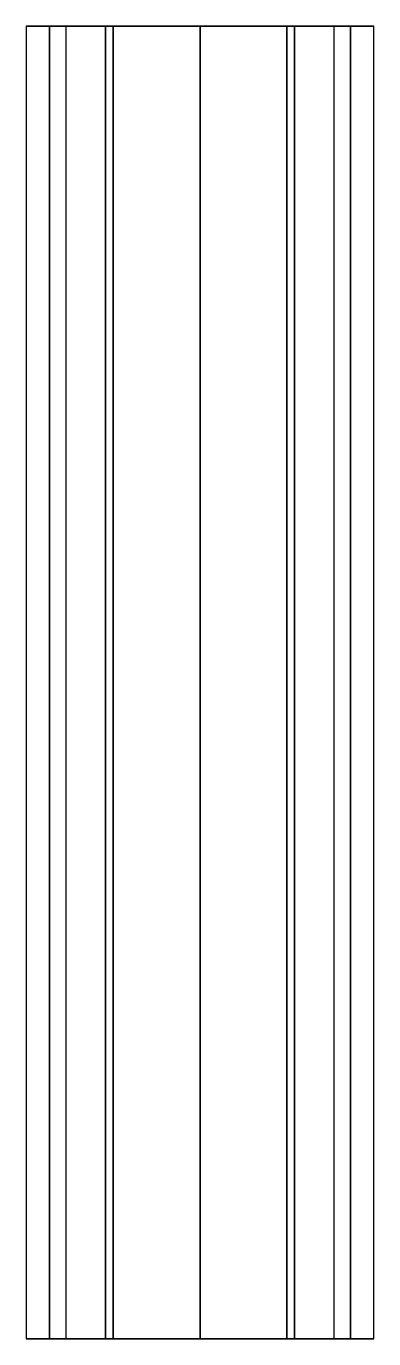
# Model space of a CAD drawing. Extents: x -0.13 to 0.13, y -0.98 to 0.
import ezdxf

# ---------------------------------------------------------------- set-up
doc = ezdxf.new("R2010")
doc.units = 0
doc.layers.add('LID', color=4, linetype='CONTINUOUS')

msp = doc.modelspace()

# ---------------------------------------------------------------- linework, layer by layer
at = {"layer": 'LID'}
for points in [[(-0.13, -0.98, -0.13), (-0.11258, -0.98, -0.065), (-0.11258, 0, -0.065), (-0.13, 0, -0.13)], [(-0.13, 0, -0.13), (-0.11258, 0, -0.065), (-0.07071, 0, -0.05929), (-0.1, 0, -0.13)], [(-0.11258, -0.98, -0.065), (-0.065, -0.98, -0.01742), (-0.065, 0, -0.01742), (-0.11258, 0, -0.065)], [(-0.11258, 0, -0.065), (-0.065, 0, -0.01742), (-0.07071, 0, -0.05929)], [(-0.07071, -0.98, -0.05929), (-0.1, -0.98, -0.13), (-0.1, 0, -0.13), (-0.07071, 0, -0.05929)], [(0, -0.98, -0.03), (-0.07071, -0.98, -0.05929), (-0.07071, 0, -0.05929), (0, 0, -0.03)], [(-0.065, 0, -0.01742), (0, 0), (0, 0, -0.03), (-0.07071, 0, -0.05929)], [(-0.065, -0.98, -0.01742), (0, -0.98), (0, 0), (-0.065, 0, -0.01742)], [(0.07071, -0.98, -0.05929), (0, -0.98, -0.03), (0, 0, -0.03), (0.07071, 0, -0.05929)], [(0, -0.98), (0.065, -0.98, -0.01742), (0.065, 0, -0.01742), (0, 0)], [(0, 0), (0.065, 0, -0.01742), (0.07071, 0, -0.05929), (0, 0, -0.03)], [(0.065, -0.98, -0.01742), (0.11258, -0.98, -0.065), (0.11258, 0, -0.065), (0.065, 0, -0.01742)], [(0.065, 0, -0.01742), (0.11258, 0, -0.065), (0.07071, 0, -0.05929), (0.065, 0, -0.01742)], [(0.1, -0.98, -0.13), (0.07071, -0.98, -0.05929), (0.07071, 0, -0.05929), (0.1, 0, -0.13)], [(0.11258, 0, -0.065), (0.13, 0, -0.13), (0.1, 0, -0.13), (0.07071, 0, -0.05929)], [(0.11258, -0.98, -0.065), (0.13, -0.98, -0.13), (0.13, 0, -0.13), (0.11258, 0, -0.065)], [(-0.11258, -0.98, -0.065), (-0.13, -0.98, -0.13), (-0.1, -0.98, -0.13), (-0.07071, -0.98, -0.05929)], [(-0.065, -0.98, -0.01742), (-0.11258, -0.98, -0.065), (-0.07071, -0.98, -0.05929), (-0.065, -0.98, -0.01742)], [(0, -0.98), (-0.065, -0.98, -0.01742), (-0.07071, -0.98, -0.05929), (0, -0.98, -0.03)], [(0.065, -0.98, -0.01742), (0, -0.98), (0, -0.98, -0.03), (0.07071, -0.98, -0.05929)], [(0.11258, -0.98, -0.065), (0.065, -0.98, -0.01742), (0.07071, -0.98, -0.05929)], [(0.13, -0.98, -0.13), (0.11258, -0.98, -0.065), (0.07071, -0.98, -0.05929), (0.1, -0.98, -0.13)]]:
    msp.add_3dface(points, dxfattribs=at)

doc.saveas('drawing.dxf')
